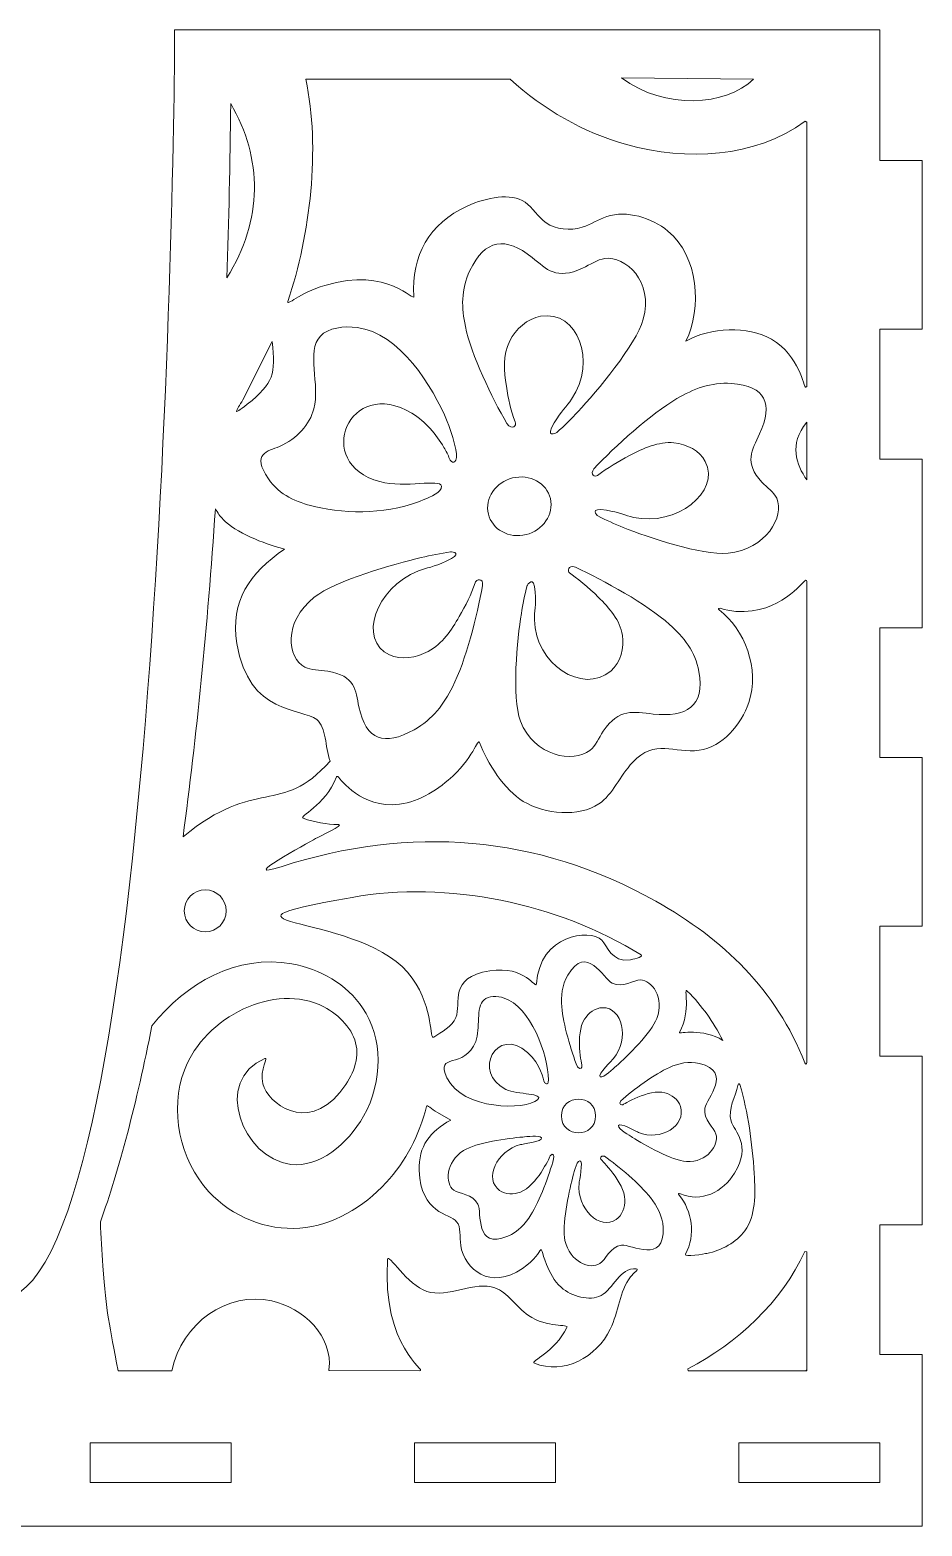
# Model space of a CAD drawing. Header units: millimetres. Extents: x 257 to 528, y -403 to -10.
# Drawn here: x 464.5 to 527.8, y -228.2 to -122.2 of the extents above; entities that cross this region are included whole.
import ezdxf

# ---------------------------------------------------------------- set-up
doc = ezdxf.new("R2010")
doc.units = ezdxf.units.MM
doc.header["$MEASUREMENT"] = 0
doc.layers.add('layer 1', color=7, linetype='Continuous')

msp = doc.modelspace()

# ---------------------------------------------------------------- linework, layer by layer
at = {"layer": 'layer 1', "color": 250, "lineweight": 9}
msp.add_ellipse((476.9328, -184.5983), major_axis=(0, 1.4883), ratio=1, dxfattribs=at)
for points, knots in [([(474.7627, -122.1537), (474.7627, -122.1537), (524.7627, -122.1537), (524.7627, -122.1537), (524.7627, -122.1537), (524.7627, -122.1537), (524.7627, -122.2095), (524.7627, -122.2095), (524.7627, -122.2095), (524.7627, -122.2095), (524.7627, -131.4095), (524.7627, -131.4095), (524.7627, -131.4095), (524.7627, -131.4095), (527.7627, -131.4095), (527.7627, -131.4095), (527.7627, -131.4095), (527.7627, -131.4095), (527.7627, -143.3695), (527.7627, -143.3695), (527.7627, -143.3695), (527.7627, -143.3695), (524.7627, -143.3695), (524.7627, -143.3695), (524.7627, -143.3695), (524.7627, -143.3695), (524.7627, -152.5695), (524.7627, -152.5695), (524.7627, -152.5695), (524.7627, -152.5695), (527.7627, -152.5695), (527.7627, -152.5695), (527.7627, -152.5695), (527.7627, -152.5695), (527.7627, -164.5295), (527.7627, -164.5295), (527.7627, -164.5295), (527.7627, -164.5295), (524.7627, -164.5295), (524.7627, -164.5295), (524.7627, -164.5295), (524.7627, -164.5295), (524.7627, -173.7295), (524.7627, -173.7295), (524.7627, -173.7295), (524.7627, -173.7295), (527.7627, -173.7295), (527.7627, -173.7295), (527.7627, -173.7295), (527.7627, -173.7295), (527.7627, -185.6895), (527.7627, -185.6895), (527.7627, -185.6895), (527.7627, -185.6895), (524.7627, -185.6895), (524.7627, -185.6895), (524.7627, -185.6895), (524.7627, -185.6895), (524.7627, -194.8895), (524.7627, -194.8895), (524.7627, -194.8895), (524.7627, -194.8895), (527.7627, -194.8895), (527.7627, -194.8895), (527.7627, -194.8895), (527.7627, -194.8895), (527.7627, -206.8495), (527.7627, -206.8495), (527.7627, -206.8495), (527.7627, -206.8495), (524.7627, -206.8495), (524.7627, -206.8495), (524.7627, -206.8495), (524.7627, -206.8495), (524.7627, -216.0495), (524.7627, -216.0495), (524.7627, -216.0495), (524.7627, -216.0495), (527.7627, -216.0495), (527.7627, -216.0495), (527.7627, -216.0495), (527.7627, -216.0495), (527.7627, -228.2095), (527.7627, -228.2095), (527.7627, -228.2095), (527.7627, -228.2095), (396.7627, -228.2095), (396.7627, -228.2095), (396.7627, -228.2095), (396.7627, -228.2095), (396.7627, -216.0495), (396.7627, -216.0495), (396.7627, -216.0495), (396.7627, -216.0495), (399.7627, -216.0495), (399.7627, -216.0495), (399.7627, -216.0495), (399.7627, -216.0495), (399.7627, -206.8495), (399.7627, -206.8495), (399.7627, -206.8495), (399.7627, -206.8495), (396.7627, -206.8495), (396.7627, -206.8495), (396.7627, -206.8495), (396.7627, -206.8495), (396.7627, -194.8895), (396.7627, -194.8895), (396.7627, -194.8895), (396.7627, -194.8895), (399.7627, -194.8895), (399.7627, -194.8895), (399.7627, -194.8895), (399.7627, -194.8895), (399.7627, -185.6895), (399.7627, -185.6895), (399.7627, -185.6895), (399.7627, -185.6895), (396.7627, -185.6895), (396.7627, -185.6895), (396.7627, -185.6895), (396.7627, -185.6895), (396.7627, -173.7295), (396.7627, -173.7295), (396.7627, -173.7295), (396.7627, -173.7295), (399.7627, -173.7295), (399.7627, -173.7295), (399.7627, -173.7295), (399.7627, -173.7295), (399.7627, -164.5295), (399.7627, -164.5295), (399.7627, -164.5295), (399.7627, -164.5295), (396.7627, -164.5295), (396.7627, -164.5295), (396.7627, -164.5295), (396.7627, -164.5295), (396.7627, -152.5695), (396.7627, -152.5695), (396.7627, -152.5695), (396.7627, -152.5695), (399.7627, -152.5695), (399.7627, -152.5695), (399.7627, -152.5695), (399.7627, -152.5695), (399.7627, -143.3695), (399.7627, -143.3695), (399.7627, -143.3695), (399.7627, -143.3695), (396.7627, -143.3695), (396.7627, -143.3695), (396.7627, -143.3695), (396.7627, -143.3695), (396.7627, -131.4095), (396.7627, -131.4095), (396.7627, -131.4095), (396.7627, -131.4095), (399.7627, -131.4095), (399.7627, -131.4095), (399.7627, -131.4095), (399.7627, -128.3243), (399.7628, -125.2388), (399.7628, -122.1537), (399.7628, -122.1537), (399.7628, -122.1537), (449.7627, -122.1537), (449.7627, -122.1537), (449.7627, -122.1537), (449.7627, -138.6613), (450.321, -155.3367), (451.8352, -171.7914), (451.8352, -171.7914), (452.3292, -177.1596), (455.4786, -212.1537), (462.2627, -212.1537), (462.2627, -212.1537), (473.397, -212.1537), (474.7627, -132.697), (474.7627, -122.1537)], [0, 0, 0, 0, 0.02173913, 0.02173913, 0.02173913, 0.02173913, 0.04347826, 0.04347826, 0.04347826, 0.04347826, 0.06521739, 0.06521739, 0.06521739, 0.06521739, 0.08695652, 0.08695652, 0.08695652, 0.08695652, 0.10869565, 0.10869565, 0.10869565, 0.10869565, 0.13043478, 0.13043478, 0.13043478, 0.13043478, 0.15217391, 0.15217391, 0.15217391, 0.15217391, 0.17391304, 0.17391304, 0.17391304, 0.17391304, 0.19565217, 0.19565217, 0.19565217, 0.19565217, 0.2173913, 0.2173913, 0.2173913, 0.2173913, 0.23913043, 0.23913043, 0.23913043, 0.23913043, 0.26086957, 0.26086957, 0.26086957, 0.26086957, 0.2826087, 0.2826087, 0.2826087, 0.2826087, 0.30434783, 0.30434783, 0.30434783, 0.30434783, 0.32608696, 0.32608696, 0.32608696, 0.32608696, 0.34782609, 0.34782609, 0.34782609, 0.34782609, 0.36956522, 0.36956522, 0.36956522, 0.36956522, 0.39130435, 0.39130435, 0.39130435, 0.39130435, 0.41304348, 0.41304348, 0.41304348, 0.41304348, 0.43478261, 0.43478261, 0.43478261, 0.43478261, 0.45652174, 0.45652174, 0.45652174, 0.45652174, 0.47826087, 0.47826087, 0.47826087, 0.47826087, 0.5, 0.5, 0.5, 0.5, 0.52173913, 0.52173913, 0.52173913, 0.52173913, 0.54347826, 0.54347826, 0.54347826, 0.54347826, 0.56521739, 0.56521739, 0.56521739, 0.56521739, 0.58695652, 0.58695652, 0.58695652, 0.58695652, 0.60869565, 0.60869565, 0.60869565, 0.60869565, 0.63043478, 0.63043478, 0.63043478, 0.63043478, 0.65217391, 0.65217391, 0.65217391, 0.65217391, 0.67391304, 0.67391304, 0.67391304, 0.67391304, 0.69565217, 0.69565217, 0.69565217, 0.69565217, 0.7173913, 0.7173913, 0.7173913, 0.7173913, 0.73913043, 0.73913043, 0.73913043, 0.73913043, 0.76086957, 0.76086957, 0.76086957, 0.76086957, 0.7826087, 0.7826087, 0.7826087, 0.7826087, 0.80434783, 0.80434783, 0.80434783, 0.80434783, 0.82608696, 0.82608696, 0.82608696, 0.82608696, 0.84782609, 0.84782609, 0.84782609, 0.84782609, 0.86956522, 0.86956522, 0.86956522, 0.86956522, 0.89130435, 0.89130435, 0.89130435, 0.89130435, 0.91304348, 0.91304348, 0.91304348, 0.91304348, 0.93478261, 0.93478261, 0.93478261, 0.93478261, 0.95652174, 0.95652174, 0.95652174, 0.95652174, 1, 1, 1, 1]), ([(498.5605, -125.6537), (498.5605, -125.6537), (484.0596, -125.6537), (484.0596, -125.6537), (484.0596, -125.6537), (485.1101, -130.5909), (484.383, -136.6322), (482.7956, -141.3982), (482.7956, -141.3982), (482.6728, -141.7667), (483.5815, -140.8197), (485.4216, -140.2624), (485.4216, -140.2624), (489.9308, -138.8968), (491.7639, -141.5407), (491.7284, -141.0245), (491.7284, -141.0245), (491.5326, -138.1791), (492.8132, -135.8688), (495.5162, -134.6414), (495.5162, -134.6414), (496.8895, -134.018), (498.5999, -133.677), (499.6142, -134.3695), (499.6142, -134.3695), (500.1644, -134.7451), (500.5097, -135.4249), (501.097, -135.8293), (501.097, -135.8293), (501.7855, -136.3035), (502.8067, -136.3995), (503.661, -136.1415), (503.661, -136.1415), (504.2803, -135.9547), (504.8122, -135.5821), (505.4031, -135.3854), (505.4031, -135.3854), (506.8212, -134.9136), (508.58, -135.457), (509.7394, -136.4114), (509.7394, -136.4114), (511.9196, -138.2059), (512.1649, -141.8545), (511.0198, -144.2209), (511.0198, -144.2209), (512.7343, -143.2225), (515.4197, -143.1028), (517.0903, -144.0772), (517.0903, -144.0772), (519.1088, -145.2546), (519.3473, -147.5099), (519.5225, -147.4876), (519.5225, -147.4876), (519.5567, -147.4833), (519.5822, -147.4542), (519.5822, -147.4198), (519.5822, -147.4198), (519.5822, -144.0505), (519.5822, -130.2019), (519.5822, -128.6847), (519.5822, -128.6847), (519.5822, -128.6847), (519.4738, -128.6292), (519.4738, -128.6292), (519.4738, -128.6292), (515.8789, -131.2266), (511.0708, -131.4683), (506.8116, -130.2794), (506.8116, -130.2794), (503.7096, -129.4134), (500.9154, -127.7857), (498.5605, -125.6537)], [0, 0, 0, 0, 0.05263158, 0.05263158, 0.05263158, 0.05263158, 0.10526316, 0.10526316, 0.10526316, 0.10526316, 0.15789474, 0.15789474, 0.15789474, 0.15789474, 0.21052632, 0.21052632, 0.21052632, 0.21052632, 0.26315789, 0.26315789, 0.26315789, 0.26315789, 0.31578947, 0.31578947, 0.31578947, 0.31578947, 0.36842105, 0.36842105, 0.36842105, 0.36842105, 0.42105263, 0.42105263, 0.42105263, 0.42105263, 0.47368421, 0.47368421, 0.47368421, 0.47368421, 0.52631579, 0.52631579, 0.52631579, 0.52631579, 0.57894737, 0.57894737, 0.57894737, 0.57894737, 0.63157895, 0.63157895, 0.63157895, 0.63157895, 0.68421053, 0.68421053, 0.68421053, 0.68421053, 0.73684211, 0.73684211, 0.73684211, 0.73684211, 0.78947368, 0.78947368, 0.78947368, 0.78947368, 0.84210526, 0.84210526, 0.84210526, 0.84210526, 0.89473684, 0.89473684, 0.89473684, 0.89473684, 1, 1, 1, 1]), ([(515.8052, -125.6537), (515.8052, -125.6537), (506.452, -125.5412), (506.452, -125.5412), (506.452, -125.5412), (509.5438, -127.8718), (513.8499, -127.5352), (515.8052, -125.6537)], [0, 0, 0, 0, 0.33333333, 0.33333333, 0.33333333, 0.33333333, 1, 1, 1, 1]), ([(478.7369, -127.3785), (478.6965, -131.5752), (478.6075, -135.6979), (478.4735, -139.7302), (478.4735, -139.7302), (481.0262, -135.6201), (481.0154, -131.2605), (478.7369, -127.3785)], [0, 0, 0, 0, 0.33333333, 0.33333333, 0.33333333, 0.33333333, 1, 1, 1, 1]), ([(498.3247, -150.0596), (497.2474, -148.2517), (495.8103, -145.1828), (495.3773, -143.1679), (495.3773, -143.1679), (495.103, -141.8914), (495.0535, -140.559), (495.6945, -139.2181), (495.6945, -139.2181), (496.764, -136.981), (498.2357, -136.7745), (500.1134, -138.2863), (500.1134, -138.2863), (501.1706, -139.1375), (501.8067, -139.8983), (503.6902, -139.0434), (503.6902, -139.0434), (504.2472, -138.7905), (504.7351, -138.4318), (505.2649, -138.358), (505.2649, -138.358), (506.7244, -138.1548), (508.7422, -139.9714), (507.9888, -142.663), (507.9888, -142.663), (507.4739, -144.5028), (504.689, -147.7863), (503.3778, -149.1973), (503.3778, -149.1973), (502.8973, -149.7144), (502.3956, -150.218), (501.8635, -150.6906), (501.8635, -150.6906), (501.8344, -150.7102), (500.9717, -151.1695), (501.6772, -149.9988), (501.6772, -149.9988), (502.1654, -149.1883), (502.5681, -148.8327), (502.9042, -148.3338), (502.9042, -148.3338), (504.7234, -145.6328), (503.3405, -142.0032), (500.7132, -142.4489), (500.7132, -142.4489), (499.7726, -142.6087), (498.9422, -143.3712), (498.5258, -144.1992), (498.5258, -144.1992), (498.0122, -145.2196), (498.1268, -146.3397), (498.287, -147.4153), (498.287, -147.4153), (498.4167, -148.2896), (498.5786, -149.1374), (498.9121, -149.9359), (498.9121, -149.9359), (499.0294, -150.2022), (498.7125, -150.5803), (498.3247, -150.0596)], [0, 0, 0, 0, 0.0625, 0.0625, 0.0625, 0.0625, 0.125, 0.125, 0.125, 0.125, 0.1875, 0.1875, 0.1875, 0.1875, 0.25, 0.25, 0.25, 0.25, 0.3125, 0.3125, 0.3125, 0.3125, 0.375, 0.375, 0.375, 0.375, 0.4375, 0.4375, 0.4375, 0.4375, 0.5, 0.5, 0.5, 0.5, 0.5625, 0.5625, 0.5625, 0.5625, 0.625, 0.625, 0.625, 0.625, 0.6875, 0.6875, 0.6875, 0.6875, 0.75, 0.75, 0.75, 0.75, 0.8125, 0.8125, 0.8125, 0.8125, 0.875, 0.875, 0.875, 0.875, 1, 1, 1, 1]), ([(494.7461, -152.1928), (494.8053, -153.06), (494.3375, -152.8107), (494.2491, -152.569), (494.2491, -152.569), (494.1607, -152.28), (494.0134, -152.0113), (493.8563, -151.7492), (493.8563, -151.7492), (493.2903, -150.8042), (492.5977, -149.9403), (491.5783, -149.3231), (491.5783, -149.3231), (487.1496, -146.641), (484.5128, -152.8797), (489.3072, -154.1732), (489.3072, -154.1732), (491.1402, -154.6677), (493.5952, -153.9348), (493.676, -154.4955), (493.676, -154.4955), (493.7376, -154.9226), (492.8316, -155.2847), (492.5117, -155.4192), (492.5117, -155.4192), (490.0439, -156.4562), (487.1621, -156.5333), (484.6644, -155.9328), (484.6644, -155.9328), (483.3978, -155.6282), (482.2298, -155.1489), (481.4121, -153.9651), (481.4121, -153.9651), (480.1746, -152.1741), (481.3851, -152.0224), (482.1912, -151.6814), (482.1912, -151.6814), (483.4695, -151.1408), (484.3406, -150.0921), (484.6345, -149.0176), (484.6345, -149.0176), (485.0988, -147.3212), (484.0705, -144.9423), (485.1007, -143.8526), (485.1007, -143.8526), (485.6433, -143.2786), (486.7616, -143.1245), (487.7079, -143.2441), (487.7079, -143.2441), (490.694, -143.6213), (493.0942, -147.4441), (494.092, -149.915), (494.092, -149.915), (494.3889, -150.6504), (494.6325, -151.4099), (494.7461, -152.1928)], [0, 0, 0, 0, 0.06666667, 0.06666667, 0.06666667, 0.06666667, 0.13333333, 0.13333333, 0.13333333, 0.13333333, 0.2, 0.2, 0.2, 0.2, 0.26666667, 0.26666667, 0.26666667, 0.26666667, 0.33333333, 0.33333333, 0.33333333, 0.33333333, 0.4, 0.4, 0.4, 0.4, 0.46666667, 0.46666667, 0.46666667, 0.46666667, 0.53333333, 0.53333333, 0.53333333, 0.53333333, 0.6, 0.6, 0.6, 0.6, 0.66666667, 0.66666667, 0.66666667, 0.66666667, 0.73333333, 0.73333333, 0.73333333, 0.73333333, 0.8, 0.8, 0.8, 0.8, 0.86666667, 0.86666667, 0.86666667, 0.86666667, 1, 1, 1, 1]), ([(479.9106, -148.6854), (478.7316, -149.6168), (479.1735, -149.1497), (479.5949, -148.3661), (479.5949, -148.3661), (479.5949, -148.3661), (481.686, -144.2411), (481.686, -144.2411), (481.686, -144.2411), (481.8959, -146.5635), (481.8329, -147.1667), (479.9106, -148.6854)], [0, 0, 0, 0, 0.25, 0.25, 0.25, 0.25, 0.5, 0.5, 0.5, 0.5, 1, 1, 1, 1]), ([(504.4898, -153.2622), (505.9632, -151.6836), (508.5488, -149.3646), (510.3722, -148.291), (510.3722, -148.291), (511.5293, -147.6097), (512.7961, -147.1076), (514.2437, -147.2115), (514.2437, -147.2115), (516.69, -147.3873), (517.2105, -148.6419), (516.2404, -150.7886), (516.2404, -150.7886), (515.7184, -151.9438), (515.0936, -152.8139), (516.406, -154.2039), (516.406, -154.2039), (516.7877, -154.6081), (517.2538, -154.915), (517.4569, -155.357), (517.4569, -155.357), (518.0409, -156.6284), (516.6984, -158.9861), (514.0029, -159.2407), (514.0029, -159.2407), (512.1263, -159.418), (508.3158, -158.1152), (506.5787, -157.4223), (506.5787, -157.4223), (505.9622, -157.1764), (505.3533, -156.9072), (504.7667, -156.6007), (504.7667, -156.6007), (504.7437, -156.5839), (504.0858, -155.979), (505.3848, -156.198), (505.3848, -156.198), (506.2847, -156.35), (506.7264, -156.5827), (507.2895, -156.7072), (507.2895, -156.7072), (510.3475, -157.3843), (513.4729, -154.9063), (512.3933, -152.7501), (512.3933, -152.7501), (512.0053, -151.9753), (511.0661, -151.5053), (510.1671, -151.4228), (510.1671, -151.4228), (509.0592, -151.3209), (508.0126, -151.8076), (507.0197, -152.3188), (507.0197, -152.3188), (506.2127, -152.7342), (505.469, -153.2013), (504.7574, -153.7348), (504.7574, -153.7348), (504.5804, -153.8675), (504.1797, -153.6873), (504.4898, -153.2622)], [0, 0, 0, 0, 0.0625, 0.0625, 0.0625, 0.0625, 0.125, 0.125, 0.125, 0.125, 0.1875, 0.1875, 0.1875, 0.1875, 0.25, 0.25, 0.25, 0.25, 0.3125, 0.3125, 0.3125, 0.3125, 0.375, 0.375, 0.375, 0.375, 0.4375, 0.4375, 0.4375, 0.4375, 0.5, 0.5, 0.5, 0.5, 0.5625, 0.5625, 0.5625, 0.5625, 0.625, 0.625, 0.625, 0.625, 0.6875, 0.6875, 0.6875, 0.6875, 0.75, 0.75, 0.75, 0.75, 0.8125, 0.8125, 0.8125, 0.8125, 0.875, 0.875, 0.875, 0.875, 1, 1, 1, 1]), ([(519.5822, -149.9696), (519.5822, -149.9696), (519.5822, -154.0535), (519.5822, -154.0535), (519.5822, -154.0535), (518.8482, -152.9689), (518.2972, -151.5282), (519.5822, -149.9696)], [0, 0, 0, 0, 0.33333333, 0.33333333, 0.33333333, 0.33333333, 1, 1, 1, 1]), ([(496.9699, -156.2608), (496.8287, -155.1284), (497.7152, -154.0574), (498.9496, -153.8698), (498.9496, -153.8698), (500.1838, -153.6823), (501.2997, -154.4488), (501.4409, -155.5813), (501.4409, -155.5813), (501.5822, -156.7139), (500.6958, -157.7849), (499.4615, -157.9724), (499.4615, -157.9724), (498.227, -158.1601), (497.1111, -157.3935), (496.9699, -156.2608)], [0, 0, 0, 0, 0.2, 0.2, 0.2, 0.2, 0.4, 0.4, 0.4, 0.4, 0.6, 0.6, 0.6, 0.6, 1, 1, 1, 1]), ([(477.6531, -156.0982), (477.0817, -164.5013), (476.3041, -172.3176), (475.3562, -179.3506), (475.3562, -179.3506), (480.6134, -175.0373), (482.2185, -177.9481), (485.7838, -173.9952), (485.7838, -173.9952), (485.4031, -172.9157), (485.5603, -171.6313), (484.8347, -171.0428), (484.8347, -171.0428), (483.7976, -170.2017), (480.006, -170.7518), (479.1766, -165.6555), (479.1766, -165.6555), (478.6829, -162.6217), (480.0757, -160.683), (482.5459, -158.95), (482.5459, -158.95), (482.5459, -158.95), (482.4009, -158.9135), (482.4009, -158.9135), (482.4009, -158.9135), (481.1375, -158.5962), (479.0438, -157.749), (478.2005, -156.8537), (478.2005, -156.8537), (477.9888, -156.629), (477.8069, -156.3745), (477.6531, -156.0982)], [0, 0, 0, 0, 0.11111111, 0.11111111, 0.11111111, 0.11111111, 0.22222222, 0.22222222, 0.22222222, 0.22222222, 0.33333333, 0.33333333, 0.33333333, 0.33333333, 0.44444444, 0.44444444, 0.44444444, 0.44444444, 0.55555556, 0.55555556, 0.55555556, 0.55555556, 0.66666667, 0.66666667, 0.66666667, 0.66666667, 0.77777778, 0.77777778, 0.77777778, 0.77777778, 1, 1, 1, 1]), ([(496.5814, -161.5693), (496.2491, -163.6423), (495.3961, -166.8868), (494.4616, -168.7366), (494.4616, -168.7366), (493.8649, -169.9179), (493.064, -171.024), (491.7385, -171.7661), (491.7385, -171.7661), (489.6517, -172.9345), (488.3179, -172.5151), (487.8297, -170.1474), (487.8297, -170.1474), (487.5796, -168.9345), (487.5931, -167.9357), (485.6164, -167.6126), (485.6164, -167.6126), (485.0385, -167.5181), (484.4463, -167.5468), (484.0013, -167.3218), (484.0013, -167.3218), (482.751, -166.6897), (482.4322, -164.1227), (484.6615, -162.3707), (484.6615, -162.3707), (486.1962, -161.1646), (490.3325, -159.9998), (492.2395, -159.5534), (492.2395, -159.5534), (492.926, -159.3927), (493.62, -159.2542), (494.3175, -159.157), (494.3175, -159.157), (494.4714, -159.1303), (495.2721, -159.2557), (494.0224, -159.8178), (494.0224, -159.8178), (493.1451, -160.2123), (492.6188, -160.2839), (492.0524, -160.5077), (492.0524, -160.5077), (488.9727, -161.7237), (487.7508, -165.407), (489.9974, -166.4527), (489.9974, -166.4527), (490.805, -166.8284), (491.9092, -166.6567), (492.7433, -166.2096), (492.7433, -166.2096), (493.7712, -165.6587), (494.3896, -164.6897), (494.946, -163.7324), (494.946, -163.7324), (495.3984, -162.954), (495.8102, -162.1836), (496.0618, -161.3573), (496.0618, -161.3573), (496.1093, -161.0998), (496.7101, -160.9257), (496.5814, -161.5693)], [0, 0, 0, 0, 0.0625, 0.0625, 0.0625, 0.0625, 0.125, 0.125, 0.125, 0.125, 0.1875, 0.1875, 0.1875, 0.1875, 0.25, 0.25, 0.25, 0.25, 0.3125, 0.3125, 0.3125, 0.3125, 0.375, 0.375, 0.375, 0.375, 0.4375, 0.4375, 0.4375, 0.4375, 0.5, 0.5, 0.5, 0.5, 0.5625, 0.5625, 0.5625, 0.5625, 0.625, 0.625, 0.625, 0.625, 0.6875, 0.6875, 0.6875, 0.6875, 0.75, 0.75, 0.75, 0.75, 0.8125, 0.8125, 0.8125, 0.8125, 0.875, 0.875, 0.875, 0.875, 1, 1, 1, 1]), ([(503.1855, -160.2448), (505.1766, -161.1428), (508.2615, -162.8818), (509.8493, -164.292), (509.8493, -164.292), (510.8495, -165.1804), (511.6897, -166.2286), (511.9403, -167.6369), (511.9403, -167.6369), (512.3846, -170.1354), (511.0353, -170.8866), (508.6918, -170.6463), (508.6918, -170.6463), (507.3034, -170.5039), (506.2758, -170.203), (505.1581, -171.8647), (505.1581, -171.8647), (504.8296, -172.353), (504.6242, -172.8916), (504.2119, -173.2218), (504.2119, -173.2218), (503.0517, -174.1513), (500.239, -173.6659), (499.289, -171.1448), (499.289, -171.1448), (498.6352, -169.4098), (499.0615, -165.3491), (499.3493, -163.5226), (499.3493, -163.5226), (499.4536, -162.8605), (499.5843, -162.198), (499.7598, -161.5452), (499.7598, -161.5452), (499.7647, -161.534), (500.2404, -160.6893), (500.3343, -162.0075), (500.3343, -162.0075), (500.3989, -162.9102), (500.2649, -163.4025), (500.2742, -163.9764), (500.2742, -163.9764), (500.3243, -167.0821), (503.6871, -169.3015), (505.6836, -167.5988), (505.6836, -167.5988), (506.3984, -166.9891), (506.6568, -165.9504), (506.5202, -165.07), (506.5202, -165.07), (506.3516, -163.9854), (505.5823, -163.1417), (504.8009, -162.3567), (504.8009, -162.3567), (504.1656, -161.7185), (503.189, -160.9346), (502.7571, -160.6461), (502.7571, -160.6461), (502.6074, -160.5475), (502.6351, -160.0276), (503.1855, -160.2448)], [0, 0, 0, 0, 0.0625, 0.0625, 0.0625, 0.0625, 0.125, 0.125, 0.125, 0.125, 0.1875, 0.1875, 0.1875, 0.1875, 0.25, 0.25, 0.25, 0.25, 0.3125, 0.3125, 0.3125, 0.3125, 0.375, 0.375, 0.375, 0.375, 0.4375, 0.4375, 0.4375, 0.4375, 0.5, 0.5, 0.5, 0.5, 0.5625, 0.5625, 0.5625, 0.5625, 0.625, 0.625, 0.625, 0.625, 0.6875, 0.6875, 0.6875, 0.6875, 0.75, 0.75, 0.75, 0.75, 0.8125, 0.8125, 0.8125, 0.8125, 0.875, 0.875, 0.875, 0.875, 1, 1, 1, 1]), ([(513.3839, -163.2706), (515.1699, -164.6517), (516.2782, -167.4521), (515.4753, -169.832), (515.4753, -169.832), (514.9408, -171.4164), (513.5971, -172.9836), (511.9667, -173.2166), (511.9667, -173.2166), (510.1626, -173.4746), (508.8385, -172.3511), (507.2345, -174.0719), (507.2345, -174.0719), (506.329, -175.0434), (505.8507, -176.3348), (504.8371, -177.019), (504.8371, -177.019), (503.4386, -177.9624), (501.0211, -177.7503), (499.4815, -176.8361), (499.4815, -176.8361), (498.1844, -176.066), (496.9062, -174.0792), (496.3811, -172.6703), (496.3811, -172.6703), (496.2509, -172.321), (495.9704, -173.7881), (494.159, -175.3344), (494.159, -175.3344), (493.0341, -176.2949), (491.6128, -177.0653), (490.1789, -177.0721), (490.1789, -177.0721), (487.6403, -177.0843), (486.4242, -175.0507), (486.3035, -175.0661), (486.3035, -175.0661), (486.2788, -175.0693), (486.2578, -175.0854), (486.2485, -175.1085), (486.2485, -175.1085), (485.4149, -177.1798), (483.5125, -177.902), (483.8843, -178.0342), (483.8843, -178.0342), (484.696, -178.3227), (485.5226, -178.4599), (486.3833, -178.4818), (486.3833, -178.4818), (486.8631, -178.494), (485.0224, -179.3192), (484.7536, -179.4745), (484.7536, -179.4745), (484.19, -179.8277), (479.0805, -182.5158), (482.3174, -181.4718), (482.3174, -181.4718), (491.472, -178.5198), (500.4324, -179.1898), (508.8786, -183.9174), (508.8786, -183.9174), (513.6939, -186.6127), (517.4125, -190.1887), (519.4501, -195.3832), (519.4501, -195.3832), (519.5147, -195.4936), (519.5573, -195.4772), (519.5822, -195.3584), (519.5822, -195.3584), (519.5822, -191.7929), (519.5822, -163.7933), (519.5822, -161.2414), (519.5822, -161.2414), (519.5822, -160.7335), (518.455, -162.9519), (515.7217, -163.3352), (515.7217, -163.3352), (514.9578, -163.4423), (514.1617, -163.3764), (513.4462, -163.1513), (513.4462, -163.1513), (513.3246, -163.1462), (513.2936, -163.1811), (513.3839, -163.2706)], [0, 0, 0, 0, 0.04545455, 0.04545455, 0.04545455, 0.04545455, 0.09090909, 0.09090909, 0.09090909, 0.09090909, 0.13636364, 0.13636364, 0.13636364, 0.13636364, 0.18181818, 0.18181818, 0.18181818, 0.18181818, 0.22727273, 0.22727273, 0.22727273, 0.22727273, 0.27272727, 0.27272727, 0.27272727, 0.27272727, 0.31818182, 0.31818182, 0.31818182, 0.31818182, 0.36363636, 0.36363636, 0.36363636, 0.36363636, 0.40909091, 0.40909091, 0.40909091, 0.40909091, 0.45454545, 0.45454545, 0.45454545, 0.45454545, 0.5, 0.5, 0.5, 0.5, 0.54545455, 0.54545455, 0.54545455, 0.54545455, 0.59090909, 0.59090909, 0.59090909, 0.59090909, 0.63636364, 0.63636364, 0.63636364, 0.63636364, 0.68181818, 0.68181818, 0.68181818, 0.68181818, 0.72727273, 0.72727273, 0.72727273, 0.72727273, 0.77272727, 0.77272727, 0.77272727, 0.77272727, 0.81818182, 0.81818182, 0.81818182, 0.81818182, 0.86363636, 0.86363636, 0.86363636, 0.86363636, 0.90909091, 0.90909091, 0.90909091, 0.90909091, 1, 1, 1, 1]), ([(491.6118, -189.3626), (493.18, -191.6506), (492.8247, -193.7465), (493.1316, -193.5501), (493.1316, -193.5501), (493.6998, -193.1865), (494.4273, -192.8195), (494.7001, -192.1699), (494.7001, -192.1699), (495.1437, -191.1135), (494.0975, -189.3281), (497.1136, -188.8497), (497.1136, -188.8497), (499.6346, -188.4498), (500.3928, -190.2041), (500.4211, -189.7727), (500.4211, -189.7727), (500.649, -186.2968), (504.1828, -185.8204), (505.0517, -186.6849), (505.0517, -186.6849), (505.4159, -187.0473), (505.7268, -188.2821), (507.0862, -188.0685), (507.0862, -188.0685), (507.0985, -188.0666), (508.077, -187.8669), (507.842, -187.7211), (507.842, -187.7211), (501.9178, -184.0458), (494.0784, -182.44), (487.3414, -183.6419), (487.3414, -183.6419), (475.177, -185.812), (488.3744, -184.6391), (491.6118, -189.3626)], [0, 0, 0, 0, 0.1, 0.1, 0.1, 0.1, 0.2, 0.2, 0.2, 0.2, 0.3, 0.3, 0.3, 0.3, 0.4, 0.4, 0.4, 0.4, 0.5, 0.5, 0.5, 0.5, 0.6, 0.6, 0.6, 0.6, 0.7, 0.7, 0.7, 0.7, 0.8, 0.8, 0.8, 0.8, 1, 1, 1, 1]), ([(473.1577, -192.7413), (472.0581, -198.2541), (470.8287, -202.946), (469.4989, -206.6499), (469.4989, -206.6499), (469.5345, -207.6919), (469.6, -208.7326), (469.6741, -209.7644), (469.6741, -209.7644), (469.9085, -213.027), (470.1427, -214.0077), (470.752, -217.2009), (470.752, -217.2009), (470.752, -217.2009), (474.5681, -217.2009), (474.5681, -217.2009), (474.5681, -217.2009), (475.2715, -213.806), (478.5088, -211.5544), (481.6475, -212.2414), (481.6475, -212.2414), (483.8591, -212.7255), (486.0217, -214.7546), (485.7011, -217.1235), (485.7011, -217.1235), (485.6984, -217.143), (485.7044, -217.1627), (485.7175, -217.1775), (485.7175, -217.1775), (485.7175, -217.1775), (492.1408, -217.2009), (492.1408, -217.2009), (492.1408, -217.2009), (492.7042, -217.2009), (489.4591, -215.5813), (489.855, -209.2855), (489.855, -209.2855), (489.8833, -208.8354), (491.2733, -211.1152), (492.6439, -211.5754), (492.6439, -211.5754), (494.1103, -212.0677), (496.0978, -210.8145), (497.478, -211.3182), (497.478, -211.3182), (498.3617, -211.6406), (498.9852, -212.6859), (499.8434, -213.2721), (499.8434, -213.2721), (501.2042, -214.2018), (502.7141, -213.8513), (502.5784, -214.1335), (502.5784, -214.1335), (501.7484, -215.8597), (499.945, -216.5342), (500.2722, -216.6656), (500.2722, -216.6656), (502.3737, -217.5099), (504.6879, -216.2391), (505.6544, -214.2493), (505.6544, -214.2493), (506.252, -213.0188), (506.2905, -211.5657), (507.0941, -210.5467), (507.0941, -210.5467), (507.3154, -210.2661), (507.7276, -209.9862), (507.5002, -209.9679), (507.5002, -209.9679), (506.326, -209.8735), (505.8835, -211.3967), (504.9996, -211.8612), (504.9996, -211.8612), (504.1935, -212.285), (502.9219, -211.9489), (502.1638, -211.2836), (502.1638, -211.2836), (501.66, -210.8416), (501.383, -210.2537), (501.14, -209.6558), (501.14, -209.6558), (500.3976, -207.8303), (501.27, -208.6752), (499.433, -209.9447), (499.433, -209.9447), (497.1591, -211.5161), (495.3065, -210.0219), (495.0481, -208.3165), (495.0481, -208.3165), (494.9539, -207.6941), (495.0883, -207.0202), (494.7594, -206.6363), (494.7594, -206.6363), (494.2612, -206.0549), (492.2113, -206.0436), (492.108, -203.0157), (492.108, -203.0157), (492.0477, -201.2489), (492.8646, -200.2579), (494.3422, -199.4266), (494.3422, -199.4266), (494.3422, -199.4266), (493.4035, -198.9024), (493.4035, -198.9024), (493.4035, -198.9024), (492.9707, -198.6257), (492.6643, -198.3011), (492.6221, -198.4661), (492.6221, -198.4661), (492.1029, -200.4966), (491.1669, -202.3402), (489.7585, -203.8655), (489.7585, -203.8655), (488.1648, -205.5921), (485.966, -206.9113), (483.6352, -207.0884), (483.6352, -207.0884), (481.2965, -207.2663), (478.8254, -206.2942), (477.1893, -204.5101), (477.1893, -204.5101), (475.1159, -202.2489), (474.3844, -198.6831), (475.4566, -195.8838), (475.4566, -195.8838), (476.9033, -192.1063), (481.8706, -189.6115), (485.3381, -191.4042), (485.3381, -191.4042), (486.4576, -191.9828), (487.443, -193.0217), (487.6439, -194.171), (487.6439, -194.171), (487.8397, -195.2903), (487.2907, -196.5143), (486.4817, -197.4811), (486.4817, -197.4811), (484.0778, -200.3537), (481.3635, -198.2254), (481.0214, -196.8606), (481.0214, -196.8606), (480.7581, -195.81), (481.488, -194.9291), (481.1631, -195.0634), (481.1631, -195.0634), (477.4595, -196.5942), (479.5542, -202.1469), (483.007, -202.5694), (483.007, -202.5694), (484.9786, -202.8106), (487.0299, -201.1629), (488.1571, -199.1567), (488.1571, -199.1567), (489.5609, -196.6578), (489.532, -193.6024), (488.0949, -191.4624), (488.0949, -191.4624), (486.992, -189.8194), (485.0593, -188.7162), (483.0691, -188.36), (483.0691, -188.36), (479.1402, -187.6565), (475.5862, -189.7018), (473.1577, -192.7413)], [0, 0, 0, 0, 0.02380952, 0.02380952, 0.02380952, 0.02380952, 0.04761905, 0.04761905, 0.04761905, 0.04761905, 0.07142857, 0.07142857, 0.07142857, 0.07142857, 0.0952381, 0.0952381, 0.0952381, 0.0952381, 0.11904762, 0.11904762, 0.11904762, 0.11904762, 0.14285714, 0.14285714, 0.14285714, 0.14285714, 0.16666667, 0.16666667, 0.16666667, 0.16666667, 0.19047619, 0.19047619, 0.19047619, 0.19047619, 0.21428571, 0.21428571, 0.21428571, 0.21428571, 0.23809524, 0.23809524, 0.23809524, 0.23809524, 0.26190476, 0.26190476, 0.26190476, 0.26190476, 0.28571429, 0.28571429, 0.28571429, 0.28571429, 0.30952381, 0.30952381, 0.30952381, 0.30952381, 0.33333333, 0.33333333, 0.33333333, 0.33333333, 0.35714286, 0.35714286, 0.35714286, 0.35714286, 0.38095238, 0.38095238, 0.38095238, 0.38095238, 0.4047619, 0.4047619, 0.4047619, 0.4047619, 0.42857143, 0.42857143, 0.42857143, 0.42857143, 0.45238095, 0.45238095, 0.45238095, 0.45238095, 0.47619048, 0.47619048, 0.47619048, 0.47619048, 0.5, 0.5, 0.5, 0.5, 0.52380952, 0.52380952, 0.52380952, 0.52380952, 0.54761905, 0.54761905, 0.54761905, 0.54761905, 0.57142857, 0.57142857, 0.57142857, 0.57142857, 0.5952381, 0.5952381, 0.5952381, 0.5952381, 0.61904762, 0.61904762, 0.61904762, 0.61904762, 0.64285714, 0.64285714, 0.64285714, 0.64285714, 0.66666667, 0.66666667, 0.66666667, 0.66666667, 0.69047619, 0.69047619, 0.69047619, 0.69047619, 0.71428571, 0.71428571, 0.71428571, 0.71428571, 0.73809524, 0.73809524, 0.73809524, 0.73809524, 0.76190476, 0.76190476, 0.76190476, 0.76190476, 0.78571429, 0.78571429, 0.78571429, 0.78571429, 0.80952381, 0.80952381, 0.80952381, 0.80952381, 0.83333333, 0.83333333, 0.83333333, 0.83333333, 0.85714286, 0.85714286, 0.85714286, 0.85714286, 0.88095238, 0.88095238, 0.88095238, 0.88095238, 0.9047619, 0.9047619, 0.9047619, 0.9047619, 0.92857143, 0.92857143, 0.92857143, 0.92857143, 0.95238095, 0.95238095, 0.95238095, 0.95238095, 1, 1, 1, 1]), ([(503.325, -195.6641), (502.8705, -194.5178), (502.3116, -192.615), (502.2149, -191.4106), (502.2149, -191.4106), (502.1535, -190.6467), (502.2156, -189.8704), (502.6455, -189.1495), (502.6455, -189.1495), (503.9904, -186.8949), (505.1682, -189.4169), (505.7893, -189.7312), (505.7893, -189.7312), (506.5298, -190.106), (507.326, -189.4877), (507.7919, -189.4941), (507.7919, -189.4941), (508.6068, -189.5053), (509.5223, -190.765), (508.9548, -192.2288), (508.9548, -192.2288), (508.5622, -193.2414), (506.8788, -194.891), (506.0694, -195.6095), (506.0694, -195.6095), (505.8952, -195.7641), (505.1827, -196.4671), (504.9475, -196.3584), (504.9475, -196.3584), (504.6996, -196.2438), (505.8416, -195.1078), (505.8745, -195.0675), (505.8745, -195.0675), (507.0231, -193.6597), (506.5242, -191.4372), (505.1, -191.4641), (505.1, -191.4641), (504.5892, -191.4736), (504.0972, -191.8423), (503.8209, -192.2856), (503.8209, -192.2856), (503.1455, -193.3683), (503.6499, -195.546), (503.6448, -195.6425), (503.6448, -195.6425), (503.6447, -195.6436), (503.5721, -195.9206), (503.325, -195.6641)], [0, 0, 0, 0, 0.07692308, 0.07692308, 0.07692308, 0.07692308, 0.15384615, 0.15384615, 0.15384615, 0.15384615, 0.23076923, 0.23076923, 0.23076923, 0.23076923, 0.30769231, 0.30769231, 0.30769231, 0.30769231, 0.38461538, 0.38461538, 0.38461538, 0.38461538, 0.46153846, 0.46153846, 0.46153846, 0.46153846, 0.53846154, 0.53846154, 0.53846154, 0.53846154, 0.61538462, 0.61538462, 0.61538462, 0.61538462, 0.69230769, 0.69230769, 0.69230769, 0.69230769, 0.76923077, 0.76923077, 0.76923077, 0.76923077, 0.84615385, 0.84615385, 0.84615385, 0.84615385, 1, 1, 1, 1]), ([(501.2805, -196.5852), (501.2547, -197.0934), (500.9915, -196.76), (500.9913, -196.7595), (500.9913, -196.7595), (500.8884, -196.5462), (500.7429, -195.4974), (499.7863, -194.643), (499.7863, -194.643), (497.6059, -192.6956), (495.8032, -196.0866), (498.2569, -197.2539), (498.2569, -197.2539), (499.0906, -197.6505), (501.0061, -197.5079), (500.4933, -197.9875), (500.4933, -197.9875), (499.6906, -198.7383), (495.1555, -198.7423), (494.0723, -196.4375), (494.0723, -196.4375), (493.1943, -194.5692), (495.3334, -195.9002), (496.1142, -193.8544), (496.1142, -193.8544), (496.4732, -192.9139), (496.085, -191.4426), (496.7047, -190.9021), (496.7047, -190.9021), (497.0313, -190.6172), (497.6362, -190.6265), (498.1315, -190.7792), (498.1315, -190.7792), (499.9808, -191.3493), (501.2472, -194.7892), (501.2805, -196.5852)], [0, 0, 0, 0, 0.1, 0.1, 0.1, 0.1, 0.2, 0.2, 0.2, 0.2, 0.3, 0.3, 0.3, 0.3, 0.4, 0.4, 0.4, 0.4, 0.5, 0.5, 0.5, 0.5, 0.6, 0.6, 0.6, 0.6, 0.7, 0.7, 0.7, 0.7, 0.8, 0.8, 0.8, 0.8, 1, 1, 1, 1]), ([(510.5576, -193.2325), (511.4326, -191.5886), (510.8013, -189.9693), (511.1159, -190.2842), (511.1159, -190.2842), (512.2033, -191.3728), (512.9153, -192.4187), (513.6343, -193.7779), (513.6343, -193.7779), (512.2363, -192.8915), (510.5148, -193.3129), (510.5576, -193.2325)], [0, 0, 0, 0, 0.25, 0.25, 0.25, 0.25, 0.5, 0.5, 0.5, 0.5, 1, 1, 1, 1]), ([(506.3911, -198.0632), (507.2724, -197.2841), (508.8001, -196.1653), (509.8489, -195.7004), (509.8489, -195.7004), (510.5092, -195.4076), (511.2163, -195.2282), (511.9793, -195.416), (511.9793, -195.416), (514.365, -196.003), (512.4649, -197.8989), (512.3635, -198.5862), (512.3635, -198.5862), (512.2425, -199.4066), (513.0197, -199.9734), (513.1476, -200.4194), (513.1476, -200.4194), (513.3677, -201.1867), (512.5299, -202.4572), (511.0532, -202.3657), (511.0532, -202.3657), (510.0376, -202.3028), (508.085, -201.2014), (507.2257, -200.6582), (507.2257, -200.6582), (507.0296, -200.5343), (506.2109, -200.0783), (506.2396, -199.8203), (506.2396, -199.8203), (506.2697, -199.5491), (507.6043, -200.2868), (507.6511, -200.3064), (507.6511, -200.3064), (509.2259, -200.9656), (511.061, -199.8123), (510.6278, -198.4626), (510.6278, -198.4626), (510.4729, -197.9795), (510.0046, -197.6244), (509.532, -197.4972), (509.532, -197.4972), (508.3827, -197.1883), (506.5588, -198.3443), (506.5019, -198.3605), (506.5019, -198.3605), (506.4976, -198.3617), (506.2357, -198.3748), (506.3911, -198.0632)], [0, 0, 0, 0, 0.07692308, 0.07692308, 0.07692308, 0.07692308, 0.15384615, 0.15384615, 0.15384615, 0.15384615, 0.23076923, 0.23076923, 0.23076923, 0.23076923, 0.30769231, 0.30769231, 0.30769231, 0.30769231, 0.38461538, 0.38461538, 0.38461538, 0.38461538, 0.46153846, 0.46153846, 0.46153846, 0.46153846, 0.53846154, 0.53846154, 0.53846154, 0.53846154, 0.61538462, 0.61538462, 0.61538462, 0.61538462, 0.69230769, 0.69230769, 0.69230769, 0.69230769, 0.76923077, 0.76923077, 0.76923077, 0.76923077, 0.84615385, 0.84615385, 0.84615385, 0.84615385, 1, 1, 1, 1]), ([(510.547, -204.7529), (511.4203, -205.8332), (511.7414, -207.6023), (510.9861, -208.9234), (510.9861, -208.9234), (510.8401, -209.1787), (512.3868, -208.903), (512.5044, -208.8789), (512.5044, -208.8789), (513.5459, -208.665), (514.6022, -208.0983), (515.1952, -207.2811), (515.1952, -207.2811), (515.9745, -206.2076), (515.954, -204.7015), (515.8598, -203.2225), (515.8598, -203.2225), (515.7199, -201.0243), (515.4169, -198.8857), (514.8457, -196.9054), (514.8457, -196.9054), (514.8395, -196.884), (514.7431, -196.7655), (514.7012, -196.9733), (514.7012, -196.9733), (514.543, -197.7581), (513.9651, -198.6318), (514.2258, -199.5127), (514.2258, -199.5127), (514.437, -200.2262), (515.6977, -201.1889), (514.4694, -203.187), (514.4694, -203.187), (513.6419, -204.533), (512.0745, -205.3119), (510.6287, -204.6478), (510.6287, -204.6478), (510.5003, -204.6061), (510.4459, -204.6205), (510.547, -204.7529)], [0, 0, 0, 0, 0.09090909, 0.09090909, 0.09090909, 0.09090909, 0.18181818, 0.18181818, 0.18181818, 0.18181818, 0.27272727, 0.27272727, 0.27272727, 0.27272727, 0.36363636, 0.36363636, 0.36363636, 0.36363636, 0.45454545, 0.45454545, 0.45454545, 0.45454545, 0.54545455, 0.54545455, 0.54545455, 0.54545455, 0.63636364, 0.63636364, 0.63636364, 0.63636364, 0.72727273, 0.72727273, 0.72727273, 0.72727273, 0.81818182, 0.81818182, 0.81818182, 0.81818182, 1, 1, 1, 1]), ([(502.1933, -199.1387), (502.1933, -197.5438), (504.6159, -197.5442), (504.6159, -199.1387), (504.6159, -199.1387), (504.6159, -200.7332), (502.1933, -200.7335), (502.1933, -199.1387)], [0, 0, 0, 0, 0.33333333, 0.33333333, 0.33333333, 0.33333333, 1, 1, 1, 1]), ([(501.6343, -202.1806), (501.324, -203.3389), (500.655, -205.1518), (500.0318, -206.1476), (500.0318, -206.1476), (499.6361, -206.7797), (499.1369, -207.3503), (498.3826, -207.6634), (498.3826, -207.6634), (496.023, -208.6436), (496.5678, -205.9912), (496.2646, -205.3839), (496.2646, -205.3839), (495.9037, -204.6612), (494.9229, -204.6816), (494.563, -204.4064), (494.563, -204.4064), (493.9336, -203.9251), (493.9488, -202.4094), (495.2427, -201.5952), (495.2427, -201.5952), (496.1378, -201.032), (498.4093, -200.7214), (499.4593, -200.6301), (499.4593, -200.6301), (499.6851, -200.6105), (500.6495, -200.475), (500.7703, -200.6966), (500.7703, -200.6966), (500.8974, -200.9298), (499.3451, -201.1544), (499.2964, -201.1667), (499.2964, -201.1667), (497.5791, -201.6002), (496.6828, -203.6265), (497.8094, -204.4308), (497.8094, -204.4308), (498.2139, -204.7198), (498.8123, -204.7173), (499.2857, -204.5318), (499.2857, -204.5318), (500.4409, -204.079), (501.3284, -202.1005), (501.3721, -202.0122), (501.3721, -202.0122), (501.4136, -201.9283), (501.6857, -201.6244), (501.6343, -202.1806)], [0, 0, 0, 0, 0.07692308, 0.07692308, 0.07692308, 0.07692308, 0.15384615, 0.15384615, 0.15384615, 0.15384615, 0.23076923, 0.23076923, 0.23076923, 0.23076923, 0.30769231, 0.30769231, 0.30769231, 0.30769231, 0.38461538, 0.38461538, 0.38461538, 0.38461538, 0.46153846, 0.46153846, 0.46153846, 0.46153846, 0.53846154, 0.53846154, 0.53846154, 0.53846154, 0.61538462, 0.61538462, 0.61538462, 0.61538462, 0.69230769, 0.69230769, 0.69230769, 0.69230769, 0.76923077, 0.76923077, 0.76923077, 0.76923077, 0.84615385, 0.84615385, 0.84615385, 0.84615385, 1, 1, 1, 1]), ([(505.234, -201.9948), (506.245, -202.6985), (507.7646, -203.9778), (508.5092, -204.9273), (508.5092, -204.9273), (508.9821, -205.5303), (509.3593, -206.2117), (509.3993, -207.05), (509.3993, -207.05), (509.5238, -209.672), (507.1494, -208.2207), (506.4576, -208.302), (506.4576, -208.302), (505.6318, -208.3991), (505.311, -209.3536), (504.9192, -209.6057), (504.9192, -209.6057), (504.2337, -210.0466), (502.7744, -209.5017), (502.4389, -207.9686), (502.4389, -207.9686), (502.2068, -206.908), (502.6989, -204.602), (502.9767, -203.5565), (502.9767, -203.5565), (503.0366, -203.3311), (503.2419, -202.3517), (503.4982, -202.3124), (503.4982, -202.3124), (503.7681, -202.271), (503.4436, -203.85), (503.4385, -203.9011), (503.4385, -203.9011), (503.2583, -205.7138), (504.9051, -207.2834), (506.0748, -206.4767), (506.0748, -206.4767), (506.4953, -206.1864), (506.7016, -205.6072), (506.6872, -205.085), (506.6872, -205.085), (506.6523, -203.8094), (505.0374, -202.2864), (504.9798, -202.1895), (504.9798, -202.1895), (504.9793, -202.1887), (504.8853, -201.9187), (505.234, -201.9948)], [0, 0, 0, 0, 0.07692308, 0.07692308, 0.07692308, 0.07692308, 0.15384615, 0.15384615, 0.15384615, 0.15384615, 0.23076923, 0.23076923, 0.23076923, 0.23076923, 0.30769231, 0.30769231, 0.30769231, 0.30769231, 0.38461538, 0.38461538, 0.38461538, 0.38461538, 0.46153846, 0.46153846, 0.46153846, 0.46153846, 0.53846154, 0.53846154, 0.53846154, 0.53846154, 0.61538462, 0.61538462, 0.61538462, 0.61538462, 0.69230769, 0.69230769, 0.69230769, 0.69230769, 0.76923077, 0.76923077, 0.76923077, 0.76923077, 0.84615385, 0.84615385, 0.84615385, 0.84615385, 1, 1, 1, 1]), ([(519.5822, -217.2009), (519.5822, -217.2009), (511.1847, -217.2009), (511.1847, -217.2009), (511.1847, -217.2009), (511.1847, -217.2009), (511.1533, -217.0717), (511.1533, -217.0717), (511.1533, -217.0717), (514.648, -215.2635), (517.822, -212.3196), (519.4516, -208.7344), (519.4516, -208.7344), (519.4516, -208.7344), (519.5822, -208.7627), (519.5822, -208.7627), (519.5822, -208.7627), (519.5822, -208.7627), (519.5822, -217.2009), (519.5822, -217.2009)], [0, 0, 0, 0, 0.16666667, 0.16666667, 0.16666667, 0.16666667, 0.33333333, 0.33333333, 0.33333333, 0.33333333, 0.5, 0.5, 0.5, 0.5, 0.66666667, 0.66666667, 0.66666667, 0.66666667, 1, 1, 1, 1]), ([(519.5138, -217.2009), (519.5516, -217.2009), (519.5822, -217.1703), (519.5822, -217.1325), (519.5822, -217.1325), (519.5822, -217.1325), (519.5138, -217.2009), (519.5138, -217.2009)], [0, 0, 0, 0, 0.33333333, 0.33333333, 0.33333333, 0.33333333, 1, 1, 1, 1]), ([(468.7627, -225.1095), (468.7627, -225.1095), (478.7627, -225.1095), (478.7627, -225.1095), (478.7627, -225.1095), (478.7627, -225.1095), (478.7627, -222.3095), (478.7627, -222.3095), (478.7627, -222.3095), (478.7627, -222.3095), (468.7627, -222.3095), (468.7627, -222.3095), (468.7627, -222.3095), (468.7627, -222.3095), (468.7627, -225.1095), (468.7627, -225.1095)], [0, 0, 0, 0, 0.2, 0.2, 0.2, 0.2, 0.4, 0.4, 0.4, 0.4, 0.6, 0.6, 0.6, 0.6, 1, 1, 1, 1]), ([(491.7627, -225.1095), (491.7627, -225.1095), (501.7627, -225.1095), (501.7627, -225.1095), (501.7627, -225.1095), (501.7627, -225.1095), (501.7627, -222.3095), (501.7627, -222.3095), (501.7627, -222.3095), (501.7627, -222.3095), (491.7627, -222.3095), (491.7627, -222.3095), (491.7627, -222.3095), (491.7627, -222.3095), (491.7627, -225.1095), (491.7627, -225.1095)], [0, 0, 0, 0, 0.2, 0.2, 0.2, 0.2, 0.4, 0.4, 0.4, 0.4, 0.6, 0.6, 0.6, 0.6, 1, 1, 1, 1]), ([(514.7627, -225.1095), (514.7627, -225.1095), (524.7627, -225.1095), (524.7627, -225.1095), (524.7627, -225.1095), (524.7627, -225.1095), (524.7627, -222.3095), (524.7627, -222.3095), (524.7627, -222.3095), (524.7627, -222.3095), (514.7627, -222.3095), (514.7627, -222.3095), (514.7627, -222.3095), (514.7627, -222.3095), (514.7627, -225.1095), (514.7627, -225.1095)], [0, 0, 0, 0, 0.2, 0.2, 0.2, 0.2, 0.4, 0.4, 0.4, 0.4, 0.6, 0.6, 0.6, 0.6, 1, 1, 1, 1])]:
    msp.add_open_spline(points, degree=3, knots=knots, dxfattribs=at)

doc.saveas('drawing.dxf')
